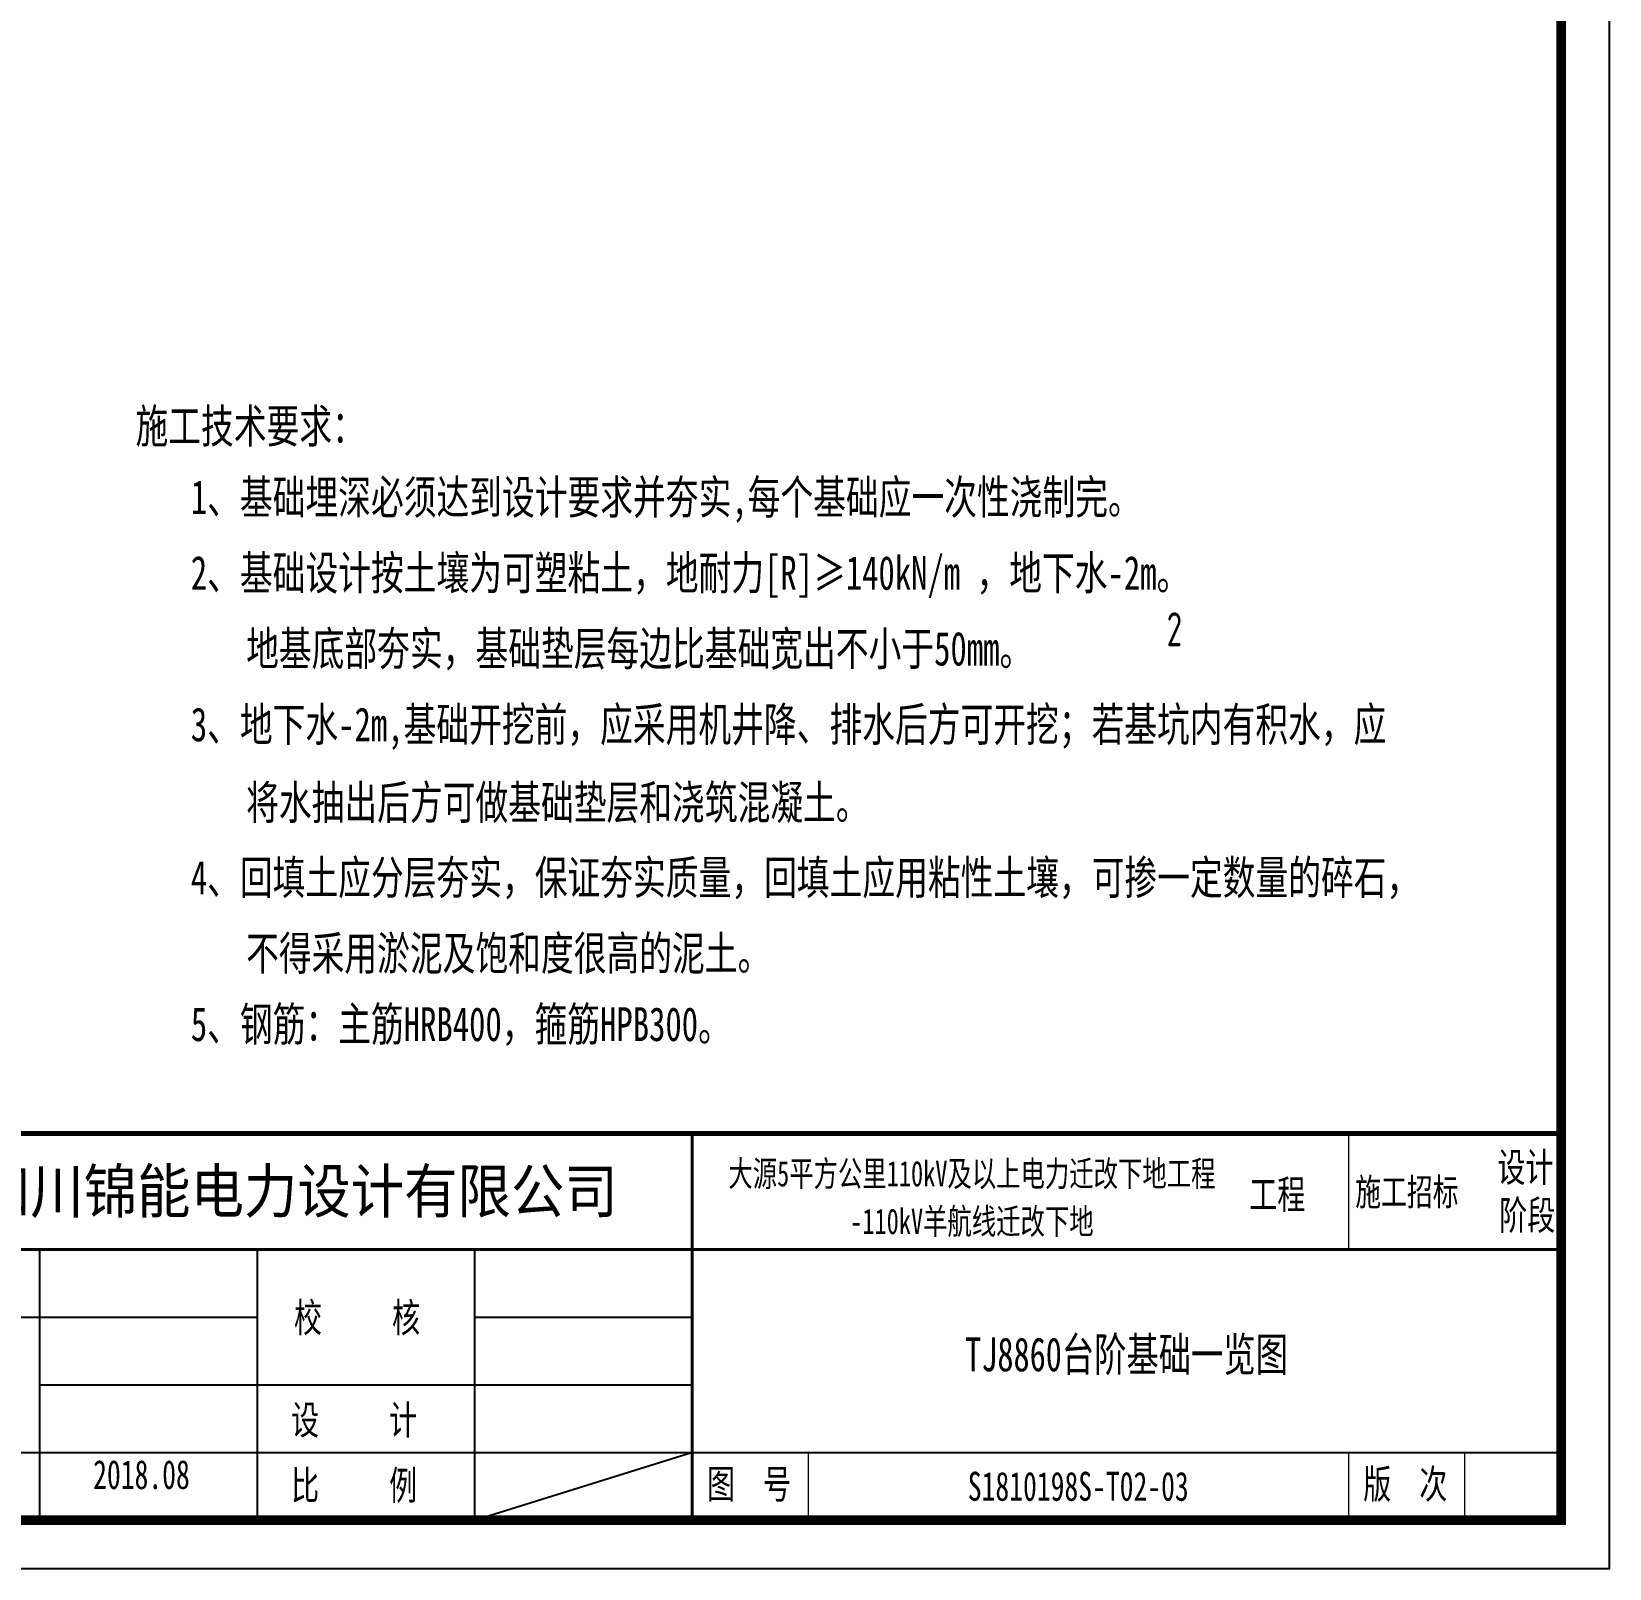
# Model space of a CAD drawing. Header units: inches. Extents: x -4449 to -2355, y -113 to 192.
# Drawn here: x -2957 to -2793.7, y -113.2 to 45.8 of the extents above; entities that cross this region are included whole.
import ezdxf
from ezdxf.enums import TextEntityAlignment as Align

# ---------------------------------------------------------------- set-up
doc = ezdxf.new("R2010")
doc.units = ezdxf.units.IN
doc.header["$MEASUREMENT"] = 0
doc.layers.add('原状电力线', color=7, linetype='Continuous')
doc.layers.add('图框', color=7, linetype='Continuous')
doc.styles.get("Standard").update_dxf_attribs({"font": 'tssdeng.shx', "width": 0.7, "bigfont": 'hztxt.shx'})
doc.styles.add('宋体-0.71', font='', dxfattribs={"width": 0.71})
doc.styles.add('宋体-0.9', font='', dxfattribs={"width": 0.9})
doc.styles.add('宋体B', font='', dxfattribs={"width": 0.7, "height": 3.5})
doc.styles.get('宋体-0.71').set_extended_font_data('SimSun')
doc.styles.get('宋体-0.9').set_extended_font_data('SimSun')
doc.styles.get('宋体B').set_extended_font_data('SimSun')

msp = doc.modelspace()

# ---------------------------------------------------------------- linework, layer by layer
at = {"color": 1}
msp.add_line((-2911.1367209, -108.1698585), (-2888.6783083, -101.1698585), dxfattribs=at)
at = {"layer": '原状电力线', "lineweight": 13}
for p, q in [((-2820.7198956, -68.1698585), (-2820.7198956, -80.1698585)), ((-2798.7198956, -68.1698585), (-2798.7198956, -108.1698585)), ((-2876.6367209, -101.1698585), (-2876.6367209, -108.1698585)), ((-2820.7198956, -101.1698585), (-2820.7198956, -108.1698585)), ((-2808.7198956, -101.1698585), (-2808.7198956, -108.1698585))]:
    msp.add_line(p, q, dxfattribs=at)
at = {"layer": '原状电力线'}
for p, q in [((-2956.1367209, -80.1698585), (-2956.1367209, -108.1698585)), ((-2933.6367209, -80.1698585), (-2933.6367209, -108.1698585)), ((-2911.1367209, -80.1698585), (-2911.1367209, -108.1698585)), ((-2978.6367209, -87.1698585), (-2933.6367209, -87.1698585)), ((-2911.1367209, -87.1698585), (-2888.6367209, -87.1698585)), ((-2956.1367209, -94.1698585), (-2888.6367209, -94.1698585)), ((-2978.6367209, -101.1698585), (-2798.7198956, -101.1698585)), ((-2798.7198956, -108.1698585), (-2978.6367209, -108.1698585))]:
    msp.add_line(p, q, dxfattribs=at)
at = {"layer": '原状电力线', "lineweight": 60, "const_width": 0.5}
msp.add_lwpolyline([(-2978.6367209, -108.1698585), (-2978.6367209, -68.1698585), (-2798.6367209, -68.1698585)], dxfattribs=at)
at = {"layer": '原状电力线', "lineweight": 30, "const_width": 0.3}
for points in [[(-2888.6367209, -108.1698585), (-2888.6367209, -68.1698585)], [(-2978.3867209, -80.1698585), (-2798.7198956, -80.1698585)]]:
    msp.add_lwpolyline(points, dxfattribs=at)
at = {"layer": '图框'}
msp.add_lwpolyline([(-2793.7198956, 183.8301415), (-3213.7198956, 183.8301415), (-3213.7198956, -113.1698585), (-2793.7198956, -113.1698585)], close=True, dxfattribs=at)
at = {"layer": '图框', "const_width": 1}
msp.add_lwpolyline([(-3188.7198956, -108.1698585), (-2798.7198956, -108.1698585), (-2798.7198956, 178.8301415), (-3188.7198956, 178.8301415)], close=True, dxfattribs=at)

# ---------------------------------------------------------------- texts
at = {"color": 2, "style": '宋体-0.71', "width": 0.71}
for s, p in [('施工技术要求：', (-2946.2188926, 2.2186838)), ('1、基础埋深必须达到设计要求并夯实,每个基础应一次性浇制完。', (-2940.4962265, -5.1304944)), ('2、基础设计按土壤为可塑粘土，地耐力[R]≥140kN/m ，地下水-2m。', (-2940.4962265, -12.9675974)), ('地基底部夯实，基础垫层每边比基础宽出不小于50mm。', (-2934.7722415, -20.8047005)), ('3、地下水-2m,基础开挖前，应采用机井降、排水后方可开挖；若基坑内有积水，应', (-2940.4962265, -28.6418035)), ('将水抽出后方可做基础垫层和浇筑混凝土。', (-2934.7722415, -36.7158368)), ('4、回填土应分层夯实，保证夯实质量，回填土应用粘性土壤，可掺一定数量的碎石，', (-2940.4962265, -44.4865968)), ('不得采用淤泥及饱和度很高的泥土。', (-2934.7722415, -52.3236998)), ('5、钢筋：主筋HRB400，箍筋HPB300。', (-2940.4962265, -59.6543291))]:
    msp.add_text(s, height=3.5, dxfattribs=at).set_placement(p, align=Align.BOTTOM_LEFT)
at = {"color": 2, "width": 0.7}
msp.add_text('2', height=3.5, dxfattribs=at).set_placement((-2839.5265579, -18.802587), align=Align.BOTTOM_LEFT)
at = {"layer": '原状电力线'}
for s, height, style, width, p in [('设计', 3, '宋体-0.71', 0.71, (-2805.3199748, -73.1600485)), ('四川锦能电力设计有限公司', 4.5, '宋体-0.9', 0.9, (-2962.6231611, -76.3813587)), ('工程', 3, '宋体-0.71', 0.71, (-2830.9936127, -75.9716206)), ('施工招标', 2.8, '宋体B', 0.7, (-2820.0256576, -75.617927)), ('阶段', 3, '宋体-0.71', 0.71, (-2805.1341377, -78.1170695)), ('校     核', 3, '宋体-0.71', 0.71, (-2929.8278849, -88.7137174)), ('设     计', 3, '宋体-0.71', 0.71, (-2930.1232862, -99.3024624)), ('比     例', 3, '宋体-0.71', 0.71, (-2930.1232862, -106.0659158)), ('图  号', 3, '宋体-0.71', 0.71, (-2887.0948654, -105.9396215)), ('版  次', 3, '宋体-0.71', 0.71, (-2819.1961485, -105.9396215))]:
    msp.add_text(s, height=height, dxfattribs=dict(at, style=style, width=width)).set_placement(p)
at = {"layer": '原状电力线', "style": '宋体B', "width": 0.7}
for s, height, p in [('大源5平方公里110kV及以上电力迁改下地工程', 2.64, (-2859.6804428, -72.3190279)), ('-110kV羊航线迁改下地', 2.64, (-2859.6804428, -77.2600408)), ('TJ8860台阶基础一览图', 3.5, (-2843.6783083, -91.0214112)), ('2018.08', 3, (-2945.6016707, -103.4550831)), ('S1810198S-T02-03', 3, (-2848.6783083, -104.6698585))]:
    msp.add_text(s, height=height, dxfattribs=at).set_placement(p, align=Align.MIDDLE_CENTER)

doc.saveas('drawing.dxf')
